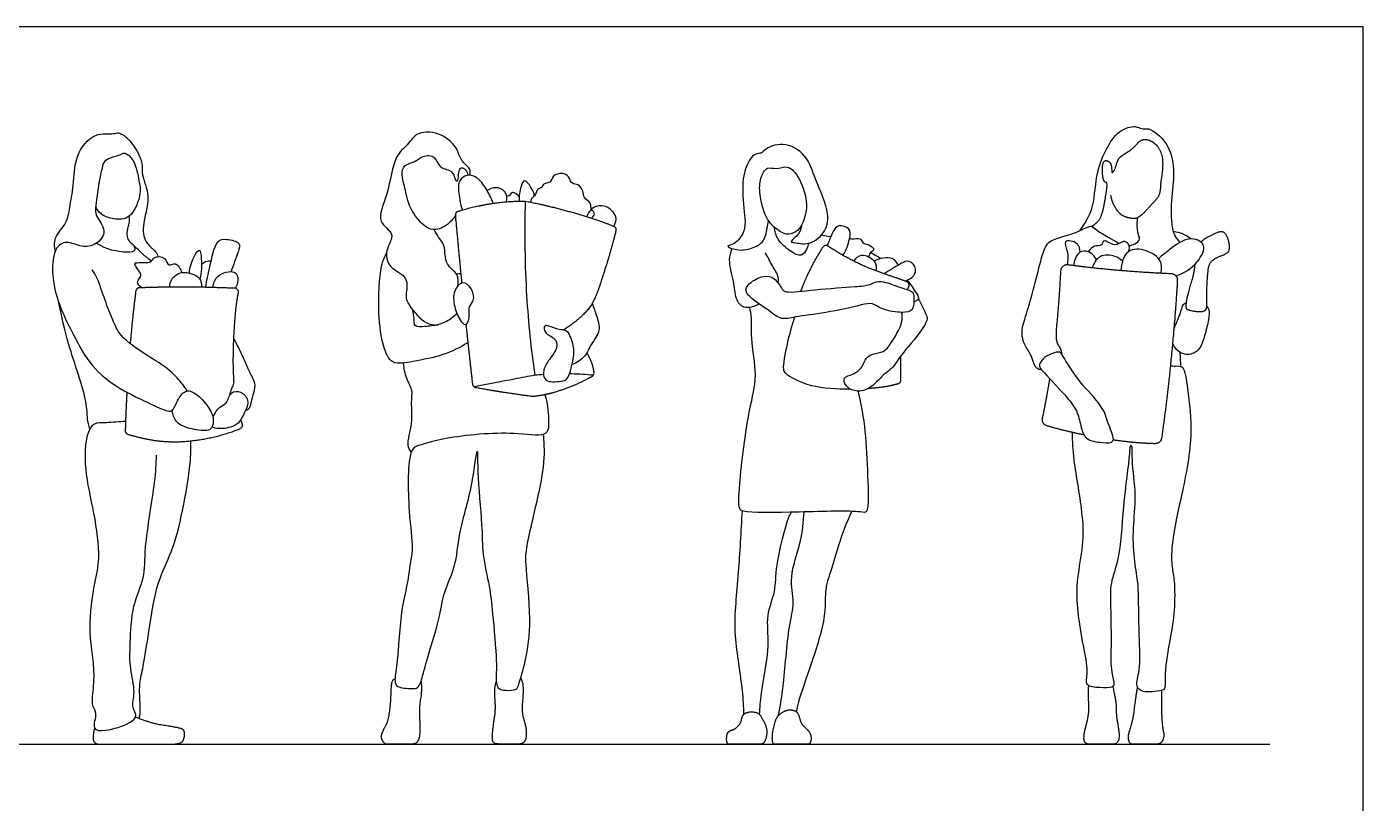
# Model space of a CAD drawing. Header units: millimetres. Extents: x 10.5 to 30.4, y -4.5 to 5.4.
# Drawn here: x 26.747 to 30.374, y 2.992 to 5.099 of the extents above; entities that cross this region are included whole.
import ezdxf

# ---------------------------------------------------------------- set-up
doc = ezdxf.new("R2010")
doc.units = ezdxf.units.MM
for name, color, linetype, true_color in [('AG-DIAGRAM', 7, 'Continuous', 0xfecc66), ('AG-PEOPLE', 7, 'Continuous', 0x66ccff), ('X-VPRT', 6, 'Continuous', 0xff00ff)]:
    doc.layers.add(name, color=color, linetype=linetype, true_color=true_color)

msp = doc.modelspace()

# ---------------------------------------------------------------- linework, layer by layer
at = {"layer": 'AG-DIAGRAM'}
msp.add_lwpolyline([(24.793, 3.1524), (30.1198, 3.1524)], dxfattribs=at)
at = {"layer": 'AG-PEOPLE'}
for points, knots in [([(29.6042, 4.5455), (29.6098, 4.5526), (29.6208, 4.5685), (29.6447, 4.6139), (29.6481, 4.7061), (29.675, 4.7659), (29.7055, 4.8178), (29.755, 4.8332), (29.7717, 4.8197), (29.7945, 4.8276), (29.8471, 4.7829), (29.8635, 4.7118), (29.8524, 4.6402), (29.8505, 4.5529), (29.8647, 4.5254), (29.8764, 4.5142)], [0, 0, 0, 0, 0.298297, 0.701836, 1.250487, 1.719338, 2.15871, 2.544521, 2.786759, 3.03956, 3.489933, 3.972125, 4.476947, 4.997763, 5.396606, 5.396606, 5.396606, 5.396606]), ([(26.8243, 4.4906), (26.8221, 4.502), (26.8183, 4.528), (26.8577, 4.5659), (26.8627, 4.6099), (26.8755, 4.6702), (26.8754, 4.7473), (26.9262, 4.8152), (26.9823, 4.8062), (26.9965, 4.8149), (27.0313, 4.7912), (27.0647, 4.7293), (27.0561, 4.6964), (27.0867, 4.6376), (27.0567, 4.5595), (27.0686, 4.5101), (27.0982, 4.4905), (27.1012, 4.4803), (27.1029, 4.4758)], [0, 0, 0, 0, 0.338814, 0.743412, 1.119988, 1.566602, 2.073312, 2.572174, 2.973377, 3.184348, 3.534897, 4.009621, 4.333898, 4.777906, 5.296435, 5.690648, 6.014317, 6.231996, 6.231996, 6.231996, 6.231996]), ([(27.9503, 4.6962), (27.9506, 4.702), (27.9516, 4.7156), (27.9227, 4.735), (27.9173, 4.7695), (27.8753, 4.8114), (27.8064, 4.8184), (27.7804, 4.7765), (27.7416, 4.7483), (27.7305, 4.6462), (27.6906, 4.5697), (27.7515, 4.5383), (27.7171, 4.4941), (27.7271, 4.4428), (27.7867, 4.423), (27.7728, 4.3686), (27.7829, 4.3415), (27.8301, 4.2886), (27.8526, 4.2906), (27.8629, 4.2908)], [0, 0, 0, 0, 0.237199, 0.552568, 0.882045, 1.310056, 1.755475, 2.130432, 2.510076, 3.086521, 3.583244, 3.967757, 4.344164, 4.728665, 5.13961, 5.521524, 5.835793, 6.296609, 6.612315, 6.612315, 6.612315, 6.612315]), ([(26.9534, 4.7252), (26.9566, 4.7308), (26.9636, 4.7433), (26.9971, 4.7489), (27.0132, 4.7611), (27.0415, 4.7357), (27.0512, 4.6804), (27.059, 4.6487), (27.0321, 4.5747), (26.9833, 4.5764), (26.9479, 4.5873), (26.9376, 4.603), (26.9338, 4.6106)], [0, 0, 0, 0, 0.25274, 0.578506, 0.815633, 1.135053, 1.560705, 1.900786, 2.373203, 2.745892, 3.088739, 3.378683, 3.378683, 3.378683, 3.378683]), ([(27.9105, 4.589), (27.9044, 4.5775), (27.8866, 4.5578), (27.847, 4.5419), (27.8075, 4.5719), (27.7813, 4.6195), (27.7769, 4.6494), (27.7631, 4.6951), (27.7678, 4.7255), (27.803, 4.7323), (27.8163, 4.7476), (27.8554, 4.7547), (27.8649, 4.7115), (27.9058, 4.713), (27.9092, 4.6786), (27.9189, 4.6821), (27.9177, 4.7037), (27.9252, 4.7209), (27.9392, 4.7113), (27.9433, 4.7017), (27.944, 4.6964)], [0, 0, 0, 0, 0.355213, 0.703564, 1.087601, 1.502277, 1.821307, 2.21164, 2.503564, 2.819786, 3.08285, 3.397844, 3.733933, 4.063057, 4.352797, 4.47174, 4.735865, 4.956254, 5.155265, 5.383166, 5.383166, 5.383166, 5.383166]), ([(28.849, 4.5602), (28.8477, 4.5523), (28.8466, 4.5376), (28.8143, 4.5145), (28.8326, 4.5138), (28.8698, 4.5048), (28.9135, 4.5381), (28.9293, 4.5936), (28.8849, 4.6843), (28.8664, 4.7513), (28.8016, 4.7909), (28.7495, 4.768), (28.741, 4.7543), (28.7199, 4.757), (28.6936, 4.7161), (28.6862, 4.6517), (28.6985, 4.5709), (28.6935, 4.5386), (28.6671, 4.5066), (28.6399, 4.5047), (28.6775, 4.4904), (28.7134, 4.4959), (28.7499, 4.5144), (28.7551, 4.5512), (28.7588, 4.5655), (28.7599, 4.5728)], [0, 0, 0, 0, 0.279775, 0.590072, 0.759615, 1.111233, 1.514923, 1.93139, 2.499018, 2.981148, 3.449993, 3.857462, 4.070097, 4.301186, 4.673543, 5.148902, 5.661723, 5.988929, 6.351692, 6.56878, 6.860833, 7.225532, 7.575427, 7.910084, 8.18071, 8.18071, 8.18071, 8.18071]), ([(26.9534, 4.7252), (26.9503, 4.7127), (26.9441, 4.6896), (26.934, 4.6133), (26.9308, 4.5862), (26.9684, 4.5458), (26.9364, 4.5058), (26.8952, 4.4989), (26.8556, 4.5211), (26.814, 4.4963), (26.8142, 4.379), (26.8722, 4.2664), (26.9191, 4.1762), (26.9978, 4.1148), (27.0811, 4.0771), (27.1309, 4.0534), (27.1456, 4.0591), (27.1564, 4.0897), (27.1799, 4.1181), (27.2126, 4.1006), (27.2452, 4.0631), (27.256, 4.0301), (27.2468, 3.9995), (27.2003, 4.0057), (27.1547, 4.0181), (27.1448, 4.0429), (27.1414, 4.0553), (27.1408, 4.0581)], [0, 0, 0, 0, 0.355629, 0.850001, 1.152521, 1.538045, 1.903461, 2.264522, 2.632726, 2.974204, 3.567242, 4.224294, 4.797469, 5.362898, 5.923337, 6.329629, 6.523987, 6.846863, 7.170551, 7.487849, 7.8957, 8.230695, 8.509651, 8.87971, 9.2713, 9.587109, 9.679895, 9.679895, 9.679895, 9.679895]), ([(28.808, 4.5366), (28.8158, 4.5356), (28.8352, 4.5404), (28.8539, 4.5641), (28.8689, 4.6181), (28.8478, 4.6859), (28.8135, 4.7271), (28.781, 4.7104), (28.7543, 4.7221), (28.7352, 4.6858), (28.7347, 4.6444), (28.7507, 4.5726), (28.79, 4.5437), (28.8026, 4.5372), (28.808, 4.5366)], [0, 0, 0, 0, 0.313081, 0.622999, 1.040804, 1.528647, 1.915337, 2.230559, 2.508413, 2.834493, 3.213351, 3.70079, 4.087484, 4.304435, 4.304435, 4.304435, 4.304435]), ([(28.0126, 4.6202), (28.0083, 4.6323), (27.9967, 4.655), (27.9742, 4.6895), (27.9411, 4.7014), (27.9182, 4.6813), (27.9173, 4.6558), (27.9228, 4.6197), (27.9289, 4.602)], [0, 0, 0, 0, 0.353929, 0.717393, 1.032198, 1.314218, 1.614539, 1.969597, 1.969597, 1.969597, 1.969597]), ([(28.1241, 4.6404), (28.1236, 4.6444), (28.1239, 4.6511), (28.0966, 4.693), (28.0869, 4.6625), (28.0814, 4.6391), (28.0832, 4.6259)], [0, 0, 0, 0, 0.19958, 0.545912, 0.790353, 1.150046, 1.150046, 1.150046, 1.150046]), ([(28.2784, 4.58), (28.2822, 4.5819), (28.2893, 4.5888), (28.2851, 4.5991), (28.2767, 4.6028), (28.2801, 4.6229), (28.2566, 4.6336), (28.2579, 4.6534), (28.2443, 4.6735), (28.2248, 4.6706), (28.2185, 4.694), (28.2012, 4.7035), (28.172, 4.6972), (28.1707, 4.6749), (28.148, 4.6745), (28.1456, 4.6617), (28.1323, 4.6592), (28.1299, 4.6481), (28.1229, 4.6381), (28.1155, 4.6329), (28.1145, 4.6262), (28.1146, 4.6231)], [0, 0, 0, 0, 0.203293, 0.375808, 0.533251, 0.764745, 1.03052, 1.274122, 1.537581, 1.762747, 2.019401, 2.265722, 2.55297, 2.792328, 3.033033, 3.218103, 3.409435, 3.592891, 3.790935, 3.959615, 4.131602, 4.131602, 4.131602, 4.131602]), ([(28.0489, 4.6244), (28.0504, 4.6333), (28.0491, 4.6544), (28.0193, 4.6662), (28.003, 4.6593), (27.9962, 4.6545)], [0, 0, 0, 0, 0.2965125, 0.5930545, 0.8771963, 0.8771963, 0.8771963, 0.8771963]), ([(28.0828, 4.6375), (28.0801, 4.6426), (28.0707, 4.6499), (28.0604, 4.6491), (28.0596, 4.6403), (28.052, 4.6396), (28.0489, 4.6401)], [0, 0, 0, 0, 0.2359111, 0.3973924, 0.5450586, 0.7200296, 0.7200296, 0.7200296, 0.7200296]), ([(28.1261, 4.1537), (28.116, 4.2252), (28.1009, 4.3689), (28.0978, 4.5403), (28.1005, 4.6259)], [0, 0, 0, 0, 0.837708, 1.750138, 1.750138, 1.750138, 1.750138]), ([(28.3404, 4.5579), (28.3442, 4.5658), (28.3516, 4.5852), (28.319, 4.6179), (28.2811, 4.6116), (28.2699, 4.593), (28.2667, 4.5837)], [0, 0, 0, 0, 0.29127, 0.647729, 0.978623, 1.286483, 1.286483, 1.286483, 1.286483]), ([(27.085, 4.4633), (27.0767, 4.4696), (27.0604, 4.4827), (27.0388, 4.5046), (27.0122, 4.5275), (27.0276, 4.5702), (27.0252, 4.5801), (27.0248, 4.5852)], [0, 0, 0, 0, 0.320122, 0.640331, 0.961788, 1.324718, 1.548156, 1.548156, 1.548156, 1.548156]), ([(29.738, 4.5055), (29.7436, 4.506), (29.7538, 4.5089), (29.7707, 4.5222), (29.7615, 4.535), (29.7599, 4.5654), (29.7609, 4.5758), (29.7616, 4.5813)], [0, 0, 0, 0, 0.23512, 0.474601, 0.681464, 0.994278, 1.226614, 1.226614, 1.226614, 1.226614]), ([(27.9165, 4.3957), (27.9179, 4.4059), (27.9196, 4.4305), (27.8798, 4.4519), (27.884, 4.5062), (27.8635, 4.5276), (27.8563, 4.5421), (27.8524, 4.5489)], [0, 0, 0, 0, 0.317449, 0.67253, 1.071779, 1.373993, 1.649771, 1.649771, 1.649771, 1.649771]), ([(28.8683, 4.5118), (28.8675, 4.506), (28.8637, 4.4954), (28.8497, 4.4729), (28.8162, 4.4903), (28.7827, 4.5207), (28.7769, 4.5442), (28.7754, 4.5556)], [0, 0, 0, 0, 0.240102, 0.500755, 0.823624, 1.212097, 1.547373, 1.547373, 1.547373, 1.547373]), ([(28.9616, 4.479), (28.9712, 4.492), (28.98, 4.5223), (28.9844, 4.5535), (28.9489, 4.5632), (28.9355, 4.5467), (28.9229, 4.5148), (28.9203, 4.5086), (28.9191, 4.5054)], [0, 0, 0, 0, 0.398904, 0.692963, 0.994077, 1.24949, 1.581237, 1.765306, 1.765306, 1.765306, 1.765306]), ([(29.5007, 4.1683), (29.4961, 4.1691), (29.4834, 4.1691), (29.4731, 4.2123), (29.453, 4.2343), (29.4458, 4.2689), (29.4515, 4.2944), (29.4604, 4.3219), (29.4825, 4.396), (29.499, 4.4696), (29.5157, 4.5185), (29.5588, 4.5292), (29.608, 4.5452), (29.6356, 4.563), (29.6526, 4.543), (29.6915, 4.5223), (29.7114, 4.511)], [0, 0, 0, 0, 0.214364, 0.575398, 0.898441, 1.227502, 1.513885, 1.817432, 2.32056, 2.832831, 3.220505, 3.586887, 4.008406, 4.307979, 4.571519, 5.045891, 5.045891, 5.045891, 5.045891]), ([(29.9054, 4.5235), (29.8992, 4.5287), (29.8852, 4.5376), (29.8672, 4.5423), (29.8581, 4.5432)], [0, 0, 0, 0, 0.2832374, 0.5833042, 0.5833042, 0.5833042, 0.5833042]), ([(26.9365, 4.5123), (26.9594, 4.4955), (27.0134, 4.485), (27.0455, 4.4913), (27.0399, 4.5015), (27.0382, 4.5046)], [0, 0, 0, 0, 0.5283165, 0.8074124, 0.9923754, 0.9923754, 0.9923754, 0.9923754]), ([(27.2322, 4.3921), (27.235, 4.4109), (27.2432, 4.4436), (27.259, 4.5226), (27.2889, 4.5237), (27.3293, 4.515), (27.3199, 4.4858), (27.307, 4.4521), (27.3012, 4.4348)], [0, 0, 0, 0, 0.431875, 0.91676, 1.202721, 1.535888, 1.813997, 2.234052, 2.234052, 2.234052, 2.234052]), ([(28.9798, 4.5259), (28.9823, 4.5248), (28.9867, 4.5214), (29.0113, 4.529), (29.0136, 4.5097), (29.0351, 4.509), (29.0497, 4.4932), (29.0348, 4.488), (29.0325, 4.4788), (29.0316, 4.4743)], [0, 0, 0, 0, 0.161468, 0.422501, 0.631286, 0.888911, 1.113829, 1.3022, 1.513798, 1.513798, 1.513798, 1.513798]), ([(29.6052, 4.4876), (29.6048, 4.4959), (29.6037, 4.515), (29.5548, 4.5235), (29.575, 4.4883), (29.5716, 4.4662), (29.5704, 4.454)], [0, 0, 0, 0, 0.285432, 0.605269, 0.896, 1.242872, 1.242872, 1.242872, 1.242872]), ([(29.7379, 4.4899), (29.7397, 4.4962), (29.7393, 4.5108), (29.7216, 4.5214), (29.6987, 4.4971), (29.6685, 4.5282), (29.666, 4.5022), (29.6423, 4.5077), (29.632, 4.4946), (29.6279, 4.4882)], [0, 0, 0, 0, 0.253921, 0.476238, 0.772288, 1.080604, 1.292441, 1.543401, 1.815863, 1.815863, 1.815863, 1.815863]), ([(29.8243, 4.4309), (29.8267, 4.4415), (29.829, 4.4672), (29.7864, 4.4956), (29.7289, 4.4997), (29.7166, 4.4564), (29.7161, 4.4383)], [0, 0, 0, 0, 0.326244, 0.718781, 1.118238, 1.540351, 1.540351, 1.540351, 1.540351]), ([(29.865, 4.4238), (29.8871, 4.4298), (29.9247, 4.4542), (29.9535, 4.5115), (29.8965, 4.533), (29.8487, 4.4939), (29.828, 4.4789), (29.8184, 4.4699)], [0, 0, 0, 0, 0.474578, 0.875985, 1.247287, 1.687206, 2.047182, 2.047182, 2.047182, 2.047182]), ([(27.0591, 4.3908), (27.0536, 4.3946), (27.039, 4.4077), (27.0687, 4.4247), (27.0188, 4.4674), (27.0869, 4.453), (27.089, 4.4778), (27.1249, 4.4761), (27.1299, 4.446), (27.1518, 4.464), (27.1648, 4.4416), (27.1672, 4.4319)], [0, 0, 0, 0, 0.255987, 0.520338, 0.85615, 1.219634, 1.464866, 1.762256, 2.026832, 2.25948, 2.573232, 2.573232, 2.573232, 2.573232]), ([(27.1882, 4.4309), (27.189, 4.4455), (27.1967, 4.4699), (27.217, 4.5035), (27.2216, 4.4652), (27.2216, 4.4324), (27.2166, 4.4146)], [0, 0, 0, 0, 0.379025, 0.664104, 0.942406, 1.369842, 1.369842, 1.369842, 1.369842]), ([(27.2211, 4.4547), (27.2244, 4.4579), (27.2324, 4.4632), (27.2423, 4.4641), (27.2471, 4.4637)], [0, 0, 0, 0, 0.2132649, 0.4302266, 0.4302266, 0.4302266, 0.4302266]), ([(27.9446, 4.2424), (27.9231, 4.2291), (27.8776, 4.2057), (27.7986, 4.192), (27.7351, 4.1788), (27.7116, 4.2365), (27.6989, 4.32), (27.7046, 4.4502), (27.7177, 4.4737), (27.723, 4.4853)], [0, 0, 0, 0, 0.496539, 1.014193, 1.436381, 1.834723, 2.380679, 3.020947, 3.373634, 3.373634, 3.373634, 3.373634]), ([(28.734, 4.3471), (28.7224, 4.3395), (28.6906, 4.3306), (28.6686, 4.3625), (28.6674, 4.4094), (28.6494, 4.4622), (28.6573, 4.4877), (28.6614, 4.4972)], [0, 0, 0, 0, 0.368873, 0.689055, 1.084995, 1.523751, 1.802054, 1.802054, 1.802054, 1.802054]), ([(28.7862, 4.4033), (28.787, 4.4086), (28.7891, 4.4205), (28.7689, 4.4518), (28.7579, 4.4741), (28.7514, 4.4856)], [0, 0, 0, 0, 0.2297866, 0.5700081, 0.9306254, 0.9306254, 0.9306254, 0.9306254]), ([(29.053, 4.4362), (29.0535, 4.445), (29.0532, 4.4652), (29.0107, 4.4863), (28.996, 4.4704), (28.9904, 4.4635)], [0, 0, 0, 0, 0.2956121, 0.6517175, 0.9467692, 0.9467692, 0.9467692, 0.9467692]), ([(29.1123, 4.4523), (29.1082, 4.4593), (29.0986, 4.477), (29.0607, 4.4715), (29.0467, 4.463)], [0, 0, 0, 0, 0.283287, 0.685481, 0.685481, 0.685481, 0.685481]), ([(29.1293, 4.4095), (29.1399, 4.412), (29.1623, 4.4242), (29.1574, 4.4569), (29.1339, 4.466), (29.1148, 4.453), (29.0868, 4.4384), (29.0739, 4.4286)], [0, 0, 0, 0, 0.32759, 0.622123, 0.879926, 1.147251, 1.546073, 1.546073, 1.546073, 1.546073]), ([(29.6498, 4.4673), (29.6452, 4.4763), (29.6298, 4.4917), (29.5991, 4.4918), (29.5886, 4.4643), (29.5883, 4.4518)], [0, 0, 0, 0, 0.3153458, 0.600191, 0.9512904, 0.9512904, 0.9512904, 0.9512904]), ([(29.7202, 4.4629), (29.7143, 4.4686), (29.7014, 4.4791), (29.6552, 4.4825), (29.6424, 4.4572), (29.6387, 4.4457)], [0, 0, 0, 0, 0.2831958, 0.6456521, 0.9902041, 0.9902041, 0.9902041, 0.9902041]), ([(27.1818, 4.1109), (27.178, 4.1173), (27.1695, 4.1305), (27.1349, 4.1699), (27.0729, 4.2073), (26.9994, 4.2567), (26.9801, 4.3039), (26.9588, 4.356), (26.9397, 4.4167), (26.9294, 4.4322), (26.9246, 4.4399)], [0, 0, 0, 0, 0.270727, 0.673177, 1.174172, 1.706614, 2.10626, 2.541418, 2.994184, 3.291817, 3.291817, 3.291817, 3.291817]), ([(27.1345, 4.3927), (27.1349, 4.3999), (27.1381, 4.4152), (27.1671, 4.4403), (27.2211, 4.4219), (27.2212, 4.4009), (27.2213, 4.3923)], [0, 0, 0, 0, 0.266415, 0.600077, 0.997821, 1.287707, 1.287707, 1.287707, 1.287707]), ([(27.2523, 4.3916), (27.2538, 4.4028), (27.2586, 4.4272), (27.3146, 4.4421), (27.3219, 4.4114), (27.3168, 4.3959), (27.3123, 4.3893)], [0, 0, 0, 0, 0.33265, 0.717924, 0.992146, 1.27316, 1.27316, 1.27316, 1.27316]), ([(27.9394, 4.2917), (27.9355, 4.2896), (27.9215, 4.3004), (27.9062, 4.3406), (27.9021, 4.381), (27.9297, 4.4129), (27.9558, 4.3896), (27.9636, 4.3569), (27.9448, 4.3398), (27.95, 4.3193), (27.9446, 4.2944), (27.9394, 4.2917)], [0, 0, 0, 0, 0.227316, 0.606509, 0.97149, 1.291367, 1.588373, 1.90643, 2.167913, 2.432192, 2.72961, 2.72961, 2.72961, 2.72961]), ([(28.6996, 4.379), (28.7059, 4.3636), (28.7622, 4.3308), (28.7929, 4.302), (28.8358, 4.3141), (28.9146, 4.3214), (29.009, 4.3438), (29.0424, 4.3515), (29.0706, 4.3287), (29.1207, 4.3226), (29.155, 4.3267), (29.1538, 4.3632), (29.1539, 4.3826), (29.1167, 4.3902), (29.0738, 4.4096), (29.0468, 4.4071), (29.0335, 4.3974), (28.9901, 4.3934), (28.8908, 4.3871), (28.8086, 4.376), (28.7961, 4.3864), (28.7775, 4.4207), (28.7452, 4.4255), (28.7072, 4.4052), (28.6961, 4.3877), (28.6996, 4.379)], [0, 0, 0, 0, 0.503545, 0.875063, 1.227555, 1.750462, 2.318138, 2.635869, 2.963503, 3.37463, 3.679199, 3.998016, 4.230327, 4.562138, 4.965969, 5.249745, 5.467962, 5.829012, 6.425642, 6.932419, 7.1445, 7.485843, 7.797805, 8.170196, 8.45549, 8.45549, 8.45549, 8.45549]), ([(29.1361, 4.4116), (29.1475, 4.3972), (29.1626, 4.3735), (29.1704, 4.3606), (29.1588, 4.3538), (29.154, 4.3526)], [1.9244615, 1.9244615, 1.9244615, 1.9244615, 2.2395755, 2.4534536, 2.6752229, 2.6752229, 2.6752229, 2.6752229]), ([(29.1659, 4.36), (29.1748, 4.3478), (29.186, 4.3197), (29.1935, 4.3052), (29.1694, 4.2649), (29.1116, 4.2007), (29.0996, 4.1742), (29.07, 4.1556), (29.0354, 4.1134), (28.9933, 4.1072), (28.9665, 4.1252), (28.9615, 4.1493), (28.9904, 4.1551), (29.0163, 4.175), (29.0222, 4.2012), (29.0429, 4.2121), (29.0741, 4.2157), (29.0915, 4.2388), (29.1263, 4.2954), (29.1224, 4.315), (29.1213, 4.3243)], [0, 0, 0, 0, 0.385458, 0.60053, 0.978126, 1.51818, 1.822001, 2.150211, 2.571383, 2.929333, 3.241312, 3.481335, 3.76685, 4.093306, 4.377807, 4.643806, 4.952142, 5.261084, 5.718994, 6.023446, 6.023446, 6.023446, 6.023446]), ([(26.9176, 4.0076), (26.9152, 4.0168), (26.9096, 4.0376), (26.9125, 4.0859), (26.8559, 4.2413), (26.8421, 4.3121), (26.8339, 4.3503)], [0, 0, 0, 0, 0.306917, 0.698419, 1.425042, 2.044953, 2.044953, 2.044953, 2.044953]), ([(27.914, 4.3219), (27.9091, 4.3161), (27.8985, 4.3048), (27.8625, 4.2883), (27.83, 4.2864), (27.796, 4.2827), (27.7998, 4.3086), (27.7955, 4.3229), (27.7941, 4.3308)], [0, 0, 0, 0, 0.271029, 0.621663, 0.962876, 1.254754, 1.50457, 1.783532, 1.783532, 1.783532, 1.783532]), ([(28.2809, 4.348), (28.2858, 4.3374), (28.2925, 4.3156), (28.3071, 4.2741), (28.277, 4.2391), (28.2642, 4.2029), (28.2394, 4.1876), (28.2269, 4.1825)], [0, 0, 0, 0, 0.336952, 0.696789, 1.067941, 1.419183, 1.781458, 1.781458, 1.781458, 1.781458]), ([(29.0025, 4.1106), (29.0108, 4.0745), (29.0245, 3.9994), (29.0278, 3.8909), (29.0338, 3.7756), (29.0022, 3.7871), (28.8452, 3.7819), (28.6942, 3.7796), (28.6775, 3.7918), (28.6802, 3.8664), (28.7048, 4.0606), (28.7319, 4.1478), (28.7105, 4.2522), (28.7151, 4.3075), (28.7108, 4.3281), (28.709, 4.3376)], [0, 0, 0, 0, 0.603535, 1.235311, 1.79531, 2.033156, 2.769894, 3.473723, 3.677987, 4.144365, 4.956406, 5.52083, 6.097726, 6.52078, 6.829404, 6.829404, 6.829404, 6.829404]), ([(29.9486, 4.3423), (29.9511, 4.3385), (29.9598, 4.3306), (29.9466, 4.2667), (29.9282, 4.2139), (29.8885, 4.2067), (29.8666, 4.2217), (29.8582, 4.2347), (29.8564, 4.2428)], [0, 0, 0, 0, 0.209849, 0.662028, 1.090605, 1.419036, 1.703322, 1.978162, 1.978162, 1.978162, 1.978162]), ([(29.8595, 4.2776), (29.864, 4.2917), (29.8779, 4.3167), (29.8829, 4.3472), (29.8909, 4.3486), (29.8937, 4.3494)], [2.3166352, 2.3166352, 2.3166352, 2.3166352, 2.7024248, 3.0032005, 3.1729409, 3.1729409, 3.1729409, 3.1729409]), ([(28.23, 4.1985), (28.2272, 4.181), (28.2172, 4.1403), (28.1971, 4.1371), (28.1491, 4.1323), (28.1474, 4.1705), (28.1647, 4.1965), (28.1888, 4.2272), (28.1823, 4.2564), (28.1508, 4.2653), (28.1494, 4.2905), (28.1652, 4.2873), (28.1912, 4.2754), (28.2167, 4.2788), (28.2323, 4.231), (28.2322, 4.2125), (28.23, 4.1985)], [0, 0, 0, 0, 0.426191, 0.675385, 1.035557, 1.334976, 1.660906, 2.009447, 2.290759, 2.601026, 2.834445, 3.02485, 3.333139, 3.599561, 3.969913, 4.30836, 4.30836, 4.30836, 4.30836]), ([(28.8306, 4.3114), (28.8223, 4.2877), (28.8105, 4.2445), (28.7964, 4.1694), (28.8067, 4.1569), (28.8601, 4.1218), (28.9451, 4.1164), (28.9812, 4.1166)], [0, 0, 0, 0, 0.497626, 0.976051, 1.179044, 1.684237, 2.098973, 2.098973, 2.098973, 2.098973]), ([(27.3404, 4.0583), (27.3443, 4.0599), (27.3545, 4.0631), (27.3585, 4.0972), (27.3716, 4.1277), (27.3512, 4.1609), (27.3334, 4.207), (27.3172, 4.2374), (27.3088, 4.2528)], [0, 0, 0, 0, 0.203107, 0.526268, 0.851261, 1.193577, 1.599064, 2.013494, 2.013494, 2.013494, 2.013494]), ([(29.4953, 4.1782), (29.4949, 4.1836), (29.5011, 4.2022), (29.5439, 4.2197), (29.5548, 4.2133), (29.5676, 4.1889), (29.6109, 4.1246), (29.6708, 4.0667), (29.6795, 4.0229), (29.7062, 3.9681), (29.6644, 3.9711), (29.6169, 3.9762), (29.6072, 4.0176), (29.5973, 4.0599), (29.5652, 4.0998), (29.5042, 4.1642), (29.4957, 4.1738), (29.4953, 4.1782)], [0, 0, 0, 0, 0.269492, 0.646929, 0.82799, 1.111387, 1.623097, 2.143199, 2.540156, 2.924478, 3.228645, 3.615467, 3.963467, 4.334202, 4.758621, 5.294739, 5.517378, 5.517378, 5.517378, 5.517378]), ([(29.8795, 4.177), (29.8786, 4.1844), (29.8774, 4.1994), (29.8773, 4.2099), (29.8773, 4.2151)], [0, 0, 0, 0, 0.271414, 0.4986041, 0.4986041, 0.4986041, 0.4986041]), ([(27.79, 3.9453), (27.7864, 3.9511), (27.7755, 3.964), (27.7963, 4.0245), (27.7888, 4.0783), (27.7957, 4.1133), (27.7751, 4.1444), (27.7707, 4.1725), (27.7693, 4.1866)], [0, 0, 0, 0, 0.257592, 0.698513, 1.126212, 1.45337, 1.7897, 2.161292, 2.161292, 2.161292, 2.161292]), ([(29.8503, 4.1787), (29.855, 4.179), (29.8641, 4.178), (29.89, 4.1808), (29.8969, 4.1081), (29.9149, 3.9864), (29.8791, 3.8204), (29.8521, 3.6977), (29.8537, 3.6336), (29.8625, 3.5946), (29.8625, 3.5126), (29.8504, 3.4417), (29.8329, 3.349), (29.8377, 3.3019), (29.8249, 3.297), (29.7747, 3.2901), (29.7545, 3.311), (29.7702, 3.3581), (29.7647, 3.4452), (29.7642, 3.5736), (29.7615, 3.5953), (29.7506, 3.6618), (29.7479, 3.7389), (29.7596, 3.8275), (29.7448, 3.9163), (29.7479, 3.9635), (29.7396, 3.9629), (29.7402, 3.9329), (29.7198, 3.7937), (29.7147, 3.6583), (29.6857, 3.5905), (29.6883, 3.5244), (29.6901, 3.4184), (29.6873, 3.3521), (29.6997, 3.3163), (29.6921, 3.3046), (29.6587, 3.3058), (29.6166, 3.3083), (29.6292, 3.3525), (29.6134, 3.4216), (29.5979, 3.5125), (29.595, 3.5916), (29.6134, 3.6829), (29.6161, 3.7719), (29.586, 3.9238), (29.5854, 3.9732), (29.5844, 3.9984)], [0, 0, 0, 0, 0.215628, 0.459607, 0.901861, 1.552302, 2.306815, 2.951977, 3.392205, 3.75184, 4.258856, 4.76197, 5.325799, 5.690616, 5.876285, 6.275694, 6.547079, 6.91959, 7.481311, 8.119824, 8.394818, 8.8462, 9.359614, 9.902842, 10.464716, 10.819734, 10.913591, 11.181767, 11.869486, 12.553535, 13.026807, 13.487612, 14.081233, 14.558229, 14.888408, 15.064756, 15.394993, 15.72889, 16.062598, 16.550978, 17.103889, 17.615665, 18.155904, 18.709009, 19.412839, 19.911486, 19.911486, 19.911486, 19.911486]), ([(27.2983, 4.0994), (27.2987, 4.104), (27.3006, 4.1135), (27.3061, 4.1219), (27.3085, 4.1309), (27.3093, 4.1355)], [0, 0, 0, 0, 0.2146167, 0.3966582, 0.6090998, 0.6090998, 0.6090998, 0.6090998]), ([(28.1261, 4.1537), (28.1071, 4.1501), (28.0697, 4.1429), (27.9971, 4.1289), (27.9607, 4.1218)], [0, 0, 0, 0, 0.433768, 1.024892, 1.024892, 1.024892, 1.024892]), ([(28.2844, 4.1535), (28.2647, 4.1554), (28.2457, 4.1568), (28.2213, 4.1572), (28.2195, 4.1572)], [0.0128886, 0.0128886, 0.0128886, 0.0128886, 0.4464634, 0.4804155, 0.4804155, 0.4804155, 0.4804155]), ([(27.252, 4.0385), (27.2561, 4.049), (27.2684, 4.0696), (27.2908, 4.0748), (27.2982, 4.1102), (27.3288, 4.1116), (27.3517, 4.0861), (27.3413, 4.0594), (27.3287, 4.0327), (27.312, 4.0131), (27.268, 4.0063), (27.2556, 4.0109), (27.2494, 4.0132)], [0, 0, 0, 0, 0.332706, 0.593907, 0.909058, 1.191516, 1.501417, 1.795097, 2.105539, 2.39252, 2.761756, 3.01664, 3.01664, 3.01664, 3.01664]), ([(28.1524, 4.1007), (28.1601, 4.0798), (28.1629, 4.0379), (28.1643, 3.9827), (28.0714, 4.0021), (27.8994, 3.9893), (27.8115, 3.9637), (27.7801, 3.9516), (27.7808, 3.7825), (27.7963, 3.6883), (27.7884, 3.6546), (27.7793, 3.5795), (27.7616, 3.5206), (27.7535, 3.3739), (27.7437, 3.3264), (27.7507, 3.3049), (27.7908, 3.3035), (27.8112, 3.3031), (27.8224, 3.3423), (27.8406, 3.4083), (27.8697, 3.5007), (27.8769, 3.5657), (27.9136, 3.6353), (27.9174, 3.7289), (27.957, 3.8441), (27.9677, 3.9533), (27.9711, 3.9406), (27.9684, 3.8845), (27.984, 3.7472), (27.9815, 3.6704), (28.0039, 3.5787), (28.0106, 3.5095), (28.023, 3.3789), (28.0202, 3.3367), (28.0215, 3.3019), (28.0472, 3.2978), (28.0775, 3.299), (28.083, 3.3186), (28.1032, 3.3843), (28.1178, 3.489), (28.0997, 3.6428), (28.1019, 3.6889), (28.1405, 3.8455), (28.1534, 3.9244), (28.1509, 3.9752), (28.1489, 3.9931)], [0, 0, 0, 0, 0.465455, 0.819632, 1.313763, 2.090254, 2.622169, 2.903538, 3.62716, 4.195925, 4.52237, 4.997874, 5.470902, 6.159222, 6.552977, 6.784293, 7.132281, 7.371852, 7.702668, 8.186816, 8.748249, 9.209275, 9.699757, 10.242601, 10.914568, 11.448049, 11.544897, 11.958498, 12.638165, 13.152304, 13.684297, 14.181222, 14.825681, 15.208504, 15.507973, 15.778972, 16.076968, 16.30729, 16.761942, 17.373931, 18.066149, 18.472658, 19.178211, 19.746845, 20.057878, 20.057878, 20.057878, 20.057878]), ([(27.0149, 4.028), (26.9975, 4.0276), (26.9642, 4.0236), (26.928, 4.0256), (26.9064, 3.9929), (26.9015, 3.8938), (26.93, 3.7824), (26.947, 3.6573), (26.9289, 3.5903), (26.9121, 3.4679), (26.9284, 3.3762), (26.9295, 3.3152), (26.9196, 3.2564), (26.94, 3.2378), (26.9205, 3.1899), (26.9641, 3.1876), (27.0256, 3.2064), (27.0487, 3.2299), (27.0293, 3.2524), (27.0434, 3.2961), (27.025, 3.3586), (27.0279, 3.4279), (27.0312, 3.5282), (27.0693, 3.6052), (27.0643, 3.6859), (27.0968, 3.865), (27.0978, 3.9118), (27.0992, 3.9363)], [0, 0, 0, 0, 0.413632, 0.740492, 1.063365, 1.621252, 2.257134, 2.886984, 3.368169, 3.998541, 4.554298, 5.007148, 5.429416, 5.710752, 6.064138, 6.380505, 6.855306, 7.145024, 7.41656, 7.789935, 8.246388, 8.727989, 9.300317, 9.815286, 10.337949, 11.101338, 11.59241, 11.59241, 11.59241, 11.59241]), ([(27.0517, 3.2221), (27.053, 3.2276), (27.0559, 3.2389), (27.0534, 3.278), (27.0522, 3.318), (27.0642, 3.3676), (27.0783, 3.4594), (27.0987, 3.5933), (27.1428, 3.6745), (27.1703, 3.7812), (27.1927, 3.9147), (27.1921, 3.9557), (27.1918, 3.9755)], [0, 0, 0, 0, 0.234486, 0.587485, 0.951471, 1.351212, 1.907659, 2.573716, 3.123106, 3.753829, 4.392316, 4.833986, 4.833986, 4.833986, 4.833986]), ([(28.693, 3.2337), (28.6921, 3.2552), (28.6916, 3.2972), (28.6655, 3.4473), (28.6711, 3.5351), (28.6794, 3.6226), (28.6861, 3.7305), (28.6887, 3.7853)], [0, 0, 0, 0, 0.45956, 1.159282, 1.700543, 2.231289, 2.966526, 2.966526, 2.966526, 2.966526]), ([(28.7354, 3.2334), (28.7369, 3.2526), (28.7382, 3.2902), (28.7658, 3.422), (28.751, 3.4993), (28.7815, 3.5695), (28.7768, 3.6341), (28.8117, 3.7671), (28.8191, 3.7767), (28.8218, 3.782)], [0, 0, 0, 0, 0.435246, 1.090986, 1.605638, 2.076849, 2.564751, 3.219252, 3.460837, 3.460837, 3.460837, 3.460837]), ([(28.7872, 3.2309), (28.7917, 3.257), (28.8014, 3.306), (28.8124, 3.4714), (28.8326, 3.5351), (28.8136, 3.6075), (28.8506, 3.702), (28.8544, 3.7556), (28.8569, 3.7828)], [0, 0, 0, 0, 0.510655, 1.239319, 1.710536, 2.184725, 2.754326, 3.272198, 3.272198, 3.272198, 3.272198]), ([(28.9857, 3.7843), (28.9772, 3.7659), (28.9606, 3.7302), (28.9314, 3.628), (28.9109, 3.5729), (28.918, 3.5039), (28.8797, 3.3792), (28.8402, 3.2697), (28.8371, 3.2495), (28.8352, 3.2404)], [0, 0, 0, 0, 0.446373, 1.03231, 1.470071, 1.929222, 2.598338, 3.210854, 3.512767, 3.512767, 3.512767, 3.512767])]:
    msp.add_open_spline(points, degree=3, knots=knots, dxfattribs=at)
for points, weights, knots in [([(29.6364, 4.5575), (29.6448, 4.5628), (29.6636, 4.5747), (29.674, 4.6332), (29.678, 4.6597), (29.679, 4.6724), (29.6792, 4.6744), (29.678, 4.676), (29.676, 4.6765), (29.6748, 4.6768), (29.6684, 4.6797), (29.6644, 4.7053), (29.6668, 4.7366), (29.6795, 4.736), (29.6854, 4.7323), (29.6925, 4.7213), (29.6894, 4.6969), (29.703, 4.7151), (29.7061, 4.7478), (29.751, 4.7656), (29.7676, 4.7958), (29.8036, 4.7927), (29.8338, 4.7524), (29.8272, 4.6961), (29.8231, 4.6729), (29.823, 4.6404), (29.7984, 4.6168), (29.7641, 4.5764), (29.741, 4.5795), (29.7137, 4.5865), (29.6938, 4.619), (29.6903, 4.6335), (29.6891, 4.6409)], [1, 1, 1, 1, 1, 1, 0.840737906361, 0.840737906361, 1, 1, 1, 1, 1, 1, 1, 1, 1, 1, 1, 1, 1, 1, 1, 1, 1, 1, 1, 1, 1, 1, 1, 1, 1], [-1.124082, -1.124082, -1.124082, -1.124082, -0.810677, -0.377769, -0.040414, -0.040414, -0.040414, -0.022023, -0.022023, -0.022023, 0.041193, 0.345701, 0.654, 0.82153, 0.967793, 1.179341, 1.411473, 1.611543, 1.937636, 2.320454, 2.641872, 2.948425, 3.339736, 3.762594, 4.046649, 4.353612, 4.69241, 5.098694, 5.358129, 5.654228, 5.998294, 6.27028, 6.27028, 6.27028, 6.27028]), ([(27.928, 4.4037), (27.922, 4.4643), (27.916, 4.5278), (27.9105, 4.589), (27.9101, 4.5934), (27.9125, 4.597), (27.9168, 4.5984), (27.951, 4.6092), (28.0225, 4.6241), (28.074, 4.6262), (28.1005, 4.6259), (28.1474, 4.6169), (28.2372, 4.5946), (28.3076, 4.5705), (28.3404, 4.5579), (28.3449, 4.5562), (28.3471, 4.552), (28.346, 4.5474), (28.3365, 4.5076), (28.3132, 4.4314), (28.2874, 4.3524), (28.26, 4.3195), (28.2289, 4.2929), (28.208, 4.28), (28.2049, 4.2766), (28.2047, 4.2762)], [1, 1, 1, 1, 0.852660033663, 0.852660033663, 1, 1, 1, 1, 1, 1, 1, 1, 1, 0.834205687603, 0.834205687603, 1, 1, 1, 1, 1, 1, 1, 1, 1], [3.093252, 3.093252, 3.093252, 3.093252, 3.733046, 3.733046, 3.733046, 3.772628, 3.772628, 3.772628, 4.341849, 4.850298, 4.850298, 4.850298, 5.531755, 6.098044, 6.098044, 6.098044, 6.140138, 6.140138, 6.140138, 6.749826, 7.267955, 7.635397, 8.001353, 8.252049, 8.279548, 8.279548, 8.279548, 8.279548]), ([(29.9344, 4.5142), (29.936, 4.5169), (29.9419, 4.5246), (29.963, 4.5337), (29.9958, 4.5514), (30.0091, 4.5191), (30.013, 4.4836), (29.9808, 4.4764), (29.9545, 4.4596), (29.9504, 4.4296), (29.9467, 4.3618), (29.9504, 4.333), (29.936, 4.3221), (29.9051, 4.3281), (29.8963, 4.3318), (29.8951, 4.3323), (29.8943, 4.3333), (29.894, 4.3346), (29.8936, 4.3372), (29.8923, 4.345), (29.8984, 4.377), (29.9138, 4.4248), (29.9164, 4.4452), (29.9178, 4.4554)], [1, 1, 1, 1, 1, 1, 1, 1, 1, 1, 1, 1, 1, 1, 1, 0.920241348686, 0.920241348686, 1, 1, 1, 1, 1, 1, 1], [-3.824718, -3.824718, -3.824718, -3.824718, -3.681511, -3.390678, -3.081581, -2.770081, -2.45227, -2.148146, -1.841098, -1.531226, -1.053105, -0.7561, -0.537987, -0.190318, -0.190318, -0.190318, -0.177797, -0.177797, -0.177797, -0.03039, 0.298293, 0.709214, 1.027338, 1.027338, 1.027338, 1.027338]), ([(29.1373, 4.3857), (29.1385, 4.3887), (29.1396, 4.3918), (29.1408, 4.3949), (29.1427, 4.4001), (29.1404, 4.4052), (29.1352, 4.4072), (29.1079, 4.4178), (29.0355, 4.4387), (28.958, 4.4789), (28.921, 4.5043), (28.9188, 4.5058), (28.9163, 4.5064), (28.9137, 4.5058), (28.9111, 4.5053), (28.9089, 4.5039), (28.9075, 4.5017), (28.8941, 4.4811), (28.8691, 4.4367), (28.8541, 4.4008), (28.8469, 4.3813)], [1, 1, 1, 1, 0.807153389802, 0.807153389802, 1, 1, 1, 1, 1, 0.94759922105, 0.94759922105, 1, 0.94759922105, 0.94759922105, 1, 1, 1, 1, 1], [4.255165, 4.255165, 4.255165, 4.255165, 4.338601, 4.338601, 4.338601, 4.387765, 4.387765, 4.387765, 4.902301, 5.540039, 5.540039, 5.540039, 5.565189, 5.565189, 5.565189, 5.590338, 5.590338, 5.590338, 6.048959, 6.501231, 6.501231, 6.501231, 6.501231]), ([(29.5414, 4.2803), (29.5468, 4.3316), (29.5509, 4.3851), (29.5531, 4.4373), (29.5533, 4.4423), (29.5555, 4.4467), (29.5593, 4.4499), (29.5631, 4.4531), (29.5679, 4.4545), (29.5728, 4.4538), (29.6089, 4.449), (29.6874, 4.4398), (29.7955, 4.432), (29.8528, 4.4296), (29.8575, 4.4294), (29.8618, 4.4274), (29.865, 4.4238), (29.8681, 4.4203), (29.8697, 4.4158), (29.8694, 4.4111), (29.8643, 4.3284), (29.8504, 4.1669), (29.8349, 4.043), (29.8265, 3.9829), (29.8252, 3.9737), (29.8181, 3.9677), (29.8088, 3.9679), (29.7812, 3.9687), (29.75, 3.9703), (29.7046, 3.9765), (29.6954, 3.9778)], [1, 1, 1, 1, 0.943340777777, 0.943340777777, 1, 0.943340777777, 0.943340777777, 1, 1, 1, 1, 1, 0.948004318625, 0.948004318625, 1, 0.948004318625, 0.948004318625, 1, 1, 1, 1, 1, 0.830394673374, 0.830394673374, 1, 1, 1, 1, 1], [4.153529, 4.153529, 4.153529, 4.153529, 4.726903, 4.726903, 4.726903, 4.77433, 4.77433, 4.77433, 4.821757, 4.821757, 4.821757, 5.379671, 6.08956, 6.08956, 6.08956, 6.134966, 6.134966, 6.134966, 6.180372, 6.180372, 6.180372, 7.049118, 7.794853, 7.794853, 7.794853, 7.878154, 7.878154, 7.878154, 8.369267, 8.487266, 8.487266, 8.487266, 8.487266]), ([(27.3093, 4.1355), (27.3083, 4.1491), (27.3055, 4.2136), (27.3126, 4.3311), (27.3191, 4.3665), (27.3213, 4.3778), (27.3218, 4.3806), (27.3212, 4.3834), (27.3194, 4.3856), (27.3176, 4.3879), (27.3151, 4.3892), (27.3123, 4.3893), (27.2667, 4.3915), (27.1756, 4.3938), (27.0931, 4.3922), (27.0519, 4.3906), (27.0469, 4.3904), (27.0433, 4.387), (27.0426, 4.3821), (27.0372, 4.3389), (27.0325, 4.298), (27.0278, 4.243), (27.0275, 4.2395)], [1, 1, 1, 1, 1, 1, 0.939554100232, 0.939554100232, 1, 0.939554100232, 0.939554100232, 1, 1, 1, 1, 1, 0.841977381526, 0.841977381526, 1, 1, 1, 1, 1], [3.815944, 3.815944, 3.815944, 3.815944, 4.029667, 4.755412, 5.062138, 5.062138, 5.062138, 5.089375, 5.089375, 5.089375, 5.116611, 5.116611, 5.116611, 5.759242, 6.377689, 6.377689, 6.377689, 6.422303, 6.422303, 6.422303, 7.062872, 7.106381, 7.106381, 7.106381, 7.106381]), ([(28.2664, 4.2139), (28.2729, 4.2039), (28.2818, 4.1839), (28.285, 4.1665), (28.2857, 4.1591), (28.2861, 4.1555), (28.2844, 4.1523), (28.2813, 4.1504), (28.2504, 4.1327), (28.1839, 4.1058), (28.1432, 4.0986), (28.1222, 4.0957), (28.0951, 4.099), (28.043, 4.1062), (27.99, 4.1153), (27.9646, 4.12), (27.9606, 4.1208), (27.9578, 4.1238), (27.9573, 4.1279), (27.9511, 4.1828), (27.9453, 4.2353), (27.9394, 4.2917)], [1, 1, 1, 1, 1, 0.893426583828, 0.893426583828, 1, 1, 1, 1, 1, 1, 1, 1, 1, 0.869482780584, 0.869482780584, 1, 1, 1, 1], [-0.64447, -0.64447, -0.64447, -0.64447, -0.303289, -0.062379, -0.062379, -0.062379, -0.028899, -0.028899, -0.028899, 0.540751, 0.994615, 0.994615, 0.994615, 1.510554, 1.991256, 1.991256, 1.991256, 2.028425, 2.028425, 2.028425, 2.682082, 2.682082, 2.682082, 2.682082]), ([(29.0318, 4.1184), (29.0443, 4.1192), (29.0806, 4.1227), (29.0976, 4.1272), (29.1117, 4.131), (29.1161, 4.1322), (29.1188, 4.1358), (29.1188, 4.1404), (29.1187, 4.1541), (29.1187, 4.1687), (29.119, 4.1988), (29.119, 4.2064)], [1, 1, 1, 1, 1, 0.861590234741, 0.861590234741, 1, 1, 1, 1, 1], [2.303739, 2.303739, 2.303739, 2.303739, 2.470435, 2.835135, 2.835135, 2.835135, 2.876475, 2.876475, 2.876475, 3.231322, 3.338085, 3.338085, 3.338085, 3.338085]), ([(29.6156, 3.9918), (29.5821, 3.9986), (29.5474, 4.0067), (29.5154, 4.0161), (29.5062, 4.0188), (29.5013, 4.027), (29.5032, 4.0364), (29.5108, 4.0723), (29.5174, 4.1076), (29.5233, 4.144)], [1, 1, 1, 1, 0.822567084635, 0.822567084635, 1, 1, 1, 1], [2.7092994, 2.7092994, 2.7092994, 2.7092994, 3.0813336, 3.0813336, 3.0813336, 3.1666282, 3.1666282, 3.1666282, 3.6185265, 3.6185265, 3.6185265, 3.6185265]), ([(27.0184, 4.1075), (27.0165, 4.0725), (27.015, 4.0369), (27.0141, 4.0032), (27.014, 3.9987), (27.0166, 3.995), (27.0209, 3.9937), (27.0636, 3.9804), (27.1545, 3.9632), (27.2719, 3.9866), (27.3265, 4.009), (27.3315, 4.0111), (27.3337, 4.016), (27.332, 4.0211), (27.3305, 4.0253), (27.3292, 4.0294), (27.3278, 4.0335)], [1, 1, 1, 1, 0.864963048278, 0.864963048278, 1, 1, 1, 1, 1, 0.817858887279, 0.817858887279, 1, 1, 1, 1], [1.21175, 1.21175, 1.21175, 1.21175, 1.572978, 1.572978, 1.572978, 1.614091, 1.614091, 1.614091, 2.261727, 3.002432, 3.002432, 3.002432, 3.050489, 3.050489, 3.050489, 3.148019, 3.148019, 3.148019, 3.148019])]:
    msp.add_rational_spline(points, weights, degree=3, knots=knots, dxfattribs=at)
for points, degree in [([(28.9033, 4.5342), (28.912, 4.5329), (28.9197, 4.5313), (28.929, 4.5298)], 3), ([(29.037, 4.4869), (29.0456, 4.4814), (29.0553, 4.4761), (29.0654, 4.4703)], 3), ([(27.9255, 4.4291), (27.9213, 4.4286), (27.9172, 4.4281), (27.913, 4.4276)], 3), ([(29.1219, 4.3196), (29.122, 4.3212), (29.122, 4.3227), (29.1221, 4.3243)], 3), ([(29.5562, 4.2094), (29.5546, 4.2235), (29.5434, 4.2391), (29.5405, 4.2579), (29.5414, 4.2803)], 2), ([(28.1491, 4.1555), (28.1414, 4.155), (28.1336, 4.1544), (28.1261, 4.1537)], 3), ([(27.8169, 3.3237), (27.8195, 3.2978), (27.8112, 3.2529), (27.8143, 3.1938), (27.8119, 3.1657), (27.8021, 3.1524), (27.7716, 3.1524), (27.7325, 3.1524), (27.7182, 3.1524), (27.7072, 3.1703), (27.7142, 3.191), (27.728, 3.2154), (27.7347, 3.2618), (27.7359, 3.3142), (27.7408, 3.3292), (27.746, 3.3291)], 2), ([(28.0868, 3.331), (28.0931, 3.324), (28.094, 3.2898), (28.0894, 3.2374), (28.1028, 3.1962), (28.1022, 3.1654), (28.0913, 3.1524), (28.0559, 3.1524), (28.0187, 3.1524), (28.0089, 3.1611), (28.0132, 3.2066), (28.0199, 3.2468), (28.015, 3.3084), (28.0211, 3.3213)], 2), ([(29.6939, 3.309), (29.7045, 3.2619), (29.7021, 3.2367), (29.7133, 3.1747), (29.7057, 3.1524), (29.6794, 3.1524), (29.6474, 3.1524), (29.6164, 3.1524), (29.6154, 3.1794), (29.6261, 3.2199), (29.6301, 3.2492), (29.6271, 3.288), (29.6288, 3.3113)], 2), ([(29.8264, 3.2982), (29.8258, 3.2453), (29.8285, 3.1991), (29.8341, 3.1754), (29.8258, 3.1524), (29.7919, 3.1524), (29.7545, 3.1524), (29.7404, 3.1524), (29.735, 3.1728), (29.7433, 3.2008), (29.7506, 3.2267), (29.7548, 3.2667), (29.7613, 3.3074)], 2), ([(28.7124, 3.1524), (28.724, 3.1524), (28.7455, 3.1524), (28.7538, 3.1679), (28.756, 3.1942), (28.744, 3.2211), (28.7325, 3.2386), (28.7062, 3.2413), (28.6886, 3.2323), (28.685, 3.2094), (28.6693, 3.1937), (28.6522, 3.1884), (28.6461, 3.1779), (28.6461, 3.1524), (28.6608, 3.1524), (28.7008, 3.1524), (28.7124, 3.1524)], 2), ([(28.7923, 3.1524), (28.8036, 3.1524), (28.859, 3.1524), (28.8741, 3.1524), (28.8762, 3.1768), (28.8657, 3.1922), (28.8479, 3.2073), (28.8413, 3.2353), (28.8292, 3.2455), (28.809, 3.2458), (28.7906, 3.2347), (28.7804, 3.2235), (28.7701, 3.1853), (28.7701, 3.1524), (28.781, 3.1524), (28.7923, 3.1524)], 2), ([(26.9307, 3.197), (26.9245, 3.1687), (26.9328, 3.1524), (26.9569, 3.1524), (27.0259, 3.1524), (27.1107, 3.1524), (27.1539, 3.1524), (27.1727, 3.1596), (27.1763, 3.1875), (27.166, 3.1956), (27.1375, 3.2007), (27.0834, 3.2091), (27.0418, 3.2261)], 2)]:
    msp.add_open_spline(points, degree=degree, dxfattribs=at)
at = {"layer": 'X-VPRT'}
msp.add_lwpolyline([(24.539, 5.0992), (24.539, 2.9492), (30.3738, 2.9492), (30.3738, 5.0992)], close=True, dxfattribs=at)

doc.saveas('drawing.dxf')
